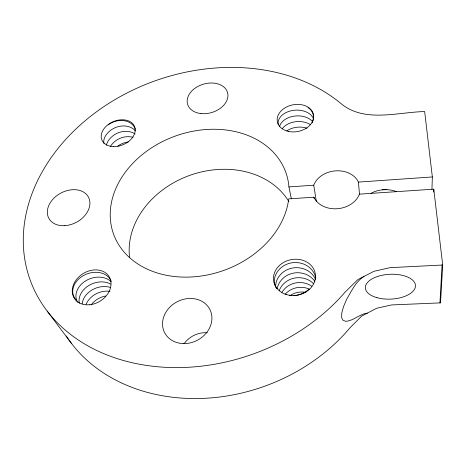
<?xml version="1.0" encoding="UTF-8"?>
<svg xmlns="http://www.w3.org/2000/svg" width="466" height="466" viewBox="0 0 466 466"><rect width="100%" height="100%" fill="white"/><g stroke="black" fill="none" stroke-linecap="round" stroke-linejoin="round"><path stroke-width="0.7" d="M431.947 189.208L432.349 176.952L424.66 111.549C397.317 112.166 364.086 123.123 340.687 103.324A184.641 145.13 -19.6 0 0 79.756 125.436A184.641 145.13 -19.6 0 0 78.597 340.192A184.641 145.13 -19.6 0 0 339.632 298.234L345.347 291.862L357.836 279.629L373.936 271.299L390.077 267.659L442.7 265.008L433.782 189.173L359.437 194.147A24.046 18.972 -7.4 0 1 337.04 208.745A24.046 18.972 -7.4 0 1 313.898 197.194L288.699 198.877A91.487 71.403 -19.6 0 1 151.601 270.991A91.487 71.403 -19.6 0 1 154.1 146.237A91.487 71.403 -19.6 0 1 288.937 186.93L313.735 185.2A23.62 18.634 -7.5 0 1 335.666 170.853A23.62 18.634 -7.5 0 1 358.43 182.095L432.349 176.952M433.683 192.079L433.782 189.173M439.939 302.894L442.065 265.043M66.283 336.033A172.735 140.831 -19.8 0 0 344.793 333.738L350.083 327.697L361.668 316.105L376.627 308.271L391.632 304.933L440.527 302.871L442.7 265.008M363.981 276.449C355.657 281.65 351.673 290.976 346.751 299.044L343.541 306.587L341.811 312.82L341.601 317.358L342.813 320.113L345.603 321.324C353.694 320.841 359.455 314.084 367.377 313.111M47.258 311.16L71.659 343.658M288.937 186.93L291.343 198.848M313.898 197.194L314.131 198.615M313.735 185.2L316.35 201.458M440.364 301.42L440.527 302.871M358.43 182.095L359.496 194.281M371.047 193.291A19.589 11.33 -4.2 0 1 396.333 191.602M129.56 257.238A85.662 69.411 -19.8 0 1 190.553 175.094A85.662 69.411 -19.8 0 1 288.903 201.638M184.548 343.122A23.673 20.854 -28.8 0 1 207.271 332.759M386.937 189.394A18.914 12.617 1.6 0 1 382.312 189.685M289.8 295.759A19.595 17.976 0.5 0 1 305.882 292.392M311.737 286.194A19.962 18.203 -0.4 0 0 285.646 287.854A20.009 16.281 -18.2 0 0 281.959 292.293M309.529 289.182A19.776 18.092 0 0 0 286.817 292.584A19.822 16.205 -18.2 0 0 285.186 294.25M277.171 288.763A20.399 16.427 -18.2 0 1 283.223 278.126A20.341 18.436 -1.2 0 1 314.9 281.47M309.057 289.124A20.807 16.572 -18.2 0 1 293.615 295.642M291.029 295.671A20.807 16.572 -18.2 0 1 289.753 295.584M276.833 288.745A20.807 16.572 -18.2 0 1 280.713 268.014A20.737 18.669 -1.9 0 1 301.613 263.372A20.737 18.669 -1.9 0 1 315.727 277.876M315.645 279.583A20.539 18.553 -1.6 0 0 281.982 273.117A20.603 16.496 -18.2 0 0 275.732 286.974M313.56 283.648A20.149 18.32 -0.8 0 0 284.446 283.037A20.207 16.351 -18.2 0 0 279.262 290.499M86.152 304.327A19.426 15.361 -21.9 0 1 109.906 291.302M91.15 304.968A19.246 15.296 -22 0 1 105.73 295.98M82.162 303.832A19.613 15.425 -21.8 0 1 110.413 287.452M79.272 303.226A19.799 15.489 -21.7 0 1 88.738 285.536A19.799 15.489 -21.7 0 1 110.605 284.039M76.127 299.958A20.184 15.611 -21.5 0 1 81.096 277.06A20.184 15.611 -21.5 0 1 108.287 276.897A20.067 16.065 -42.8 0 1 111.106 281.068M77.519 302.253A19.986 15.553 -21.6 0 1 85.715 280.829A19.986 15.553 -21.6 0 1 111.106 281.72M117.811 146.178A16.852 13.479 -18.4 0 1 128.296 141.99M108.176 124.871A17.411 13.671 -18.2 0 1 135.332 129.181M133.049 137.313A16.986 13.526 -18.4 0 0 115.457 140.977A17.032 10.864 -26 0 0 110.343 146.644M135.519 130.911A17.265 13.625 -18.3 0 0 110.64 130.323A17.312 10.875 -25.8 0 0 103.941 143.47M135.099 133.94A17.125 13.572 -18.3 0 0 113.069 135.693A17.172 10.869 -25.9 0 0 106.405 145.206M279.536 126.548A17.894 12.361 -3.2 0 1 291.774 116.599A17.894 12.361 -3.2 0 1 309.739 119.11A17.865 14.056 -20 0 1 312.488 121.544M278.272 124.707A18.046 12.384 -3.3 0 1 288.139 111.659A18.046 12.384 -3.3 0 1 308.871 113.349A18.023 14.102 -20 0 1 313.484 118.842M282.46 128.494A17.743 12.337 -3.1 0 1 310.595 124.772M307.985 107.495A18.18 14.155 -20.1 0 1 312.109 122.931M286.811 130.894A17.597 12.314 -3 0 1 307.018 128.22M183.563 343.593A25.438 21.745 -27.3 0 0 210.213 310.152A25.438 21.745 -27.3 0 0 167.888 309.337A25.438 21.745 -27.3 0 0 183.563 343.593M64.85 225.666A22.473 16.543 -28.1 0 0 88.662 197.537A22.473 16.543 -28.1 0 0 52.355 199.873A22.473 16.543 -28.1 0 0 64.85 225.666M201.032 113.576A20.824 14.784 -16.6 0 0 227.542 92.542A20.824 14.784 -16.6 0 0 194.072 88.936A20.824 14.784 -16.6 0 0 201.032 113.576M89.734 304.741A20.498 16.194 -31.7 0 0 109.312 276.985A20.498 16.194 -31.7 0 0 75.871 280.351A20.498 16.194 -31.7 0 0 89.734 304.741M286.532 294.605A21.145 18.04 -11.5 0 0 315.296 273.781A21.145 18.04 -11.5 0 0 281.563 263.75A21.145 18.04 -11.5 0 0 286.532 294.605M288.506 131.424A18.424 13.561 -11.1 0 0 313.519 114.706A18.424 13.561 -11.1 0 0 284.237 108.328A18.424 13.561 -11.1 0 0 288.506 131.424M113.681 146.58A17.661 12.535 -22.5 0 0 134.633 126.775A17.661 12.535 -22.5 0 0 106.231 126.181A17.661 12.535 -22.5 0 0 113.681 146.58M377.046 297.692A25.094 12.425 -2.7 0 0 415.468 286.281A25.094 12.425 -2.7 0 0 378.724 276.111A25.094 12.425 -2.7 0 0 377.046 297.692"/></g></svg>
